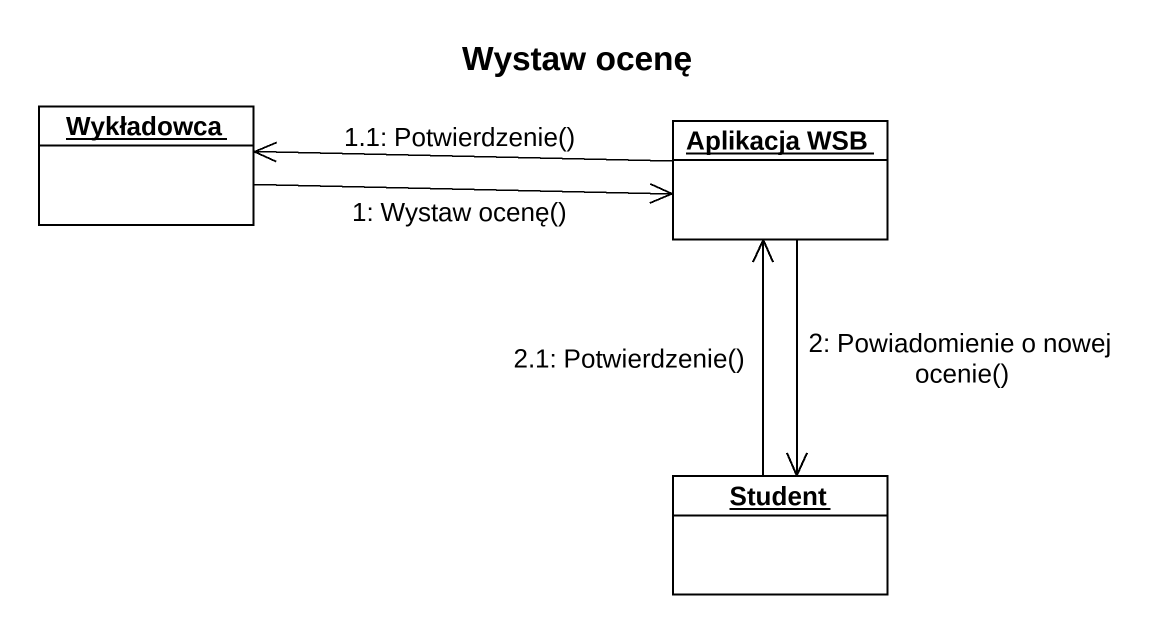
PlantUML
@startuml
title Wystaw ocenę
hide circle
hide empty members
object Wykładowca
object "Aplikacja WSB" as Aplikacja_WSB
object Student
Wykładowca -right-> Aplikacja_WSB : 1: Wystaw ocenę()
Aplikacja_WSB -left-> Wykładowca : 1.1: Potwierdzenie()
Aplikacja_WSB --> Student : 2: Powiadomienie o nowej ocenie()
Student -up-> Aplikacja_WSB : 2.1: Potwierdzenie()
@enduml
